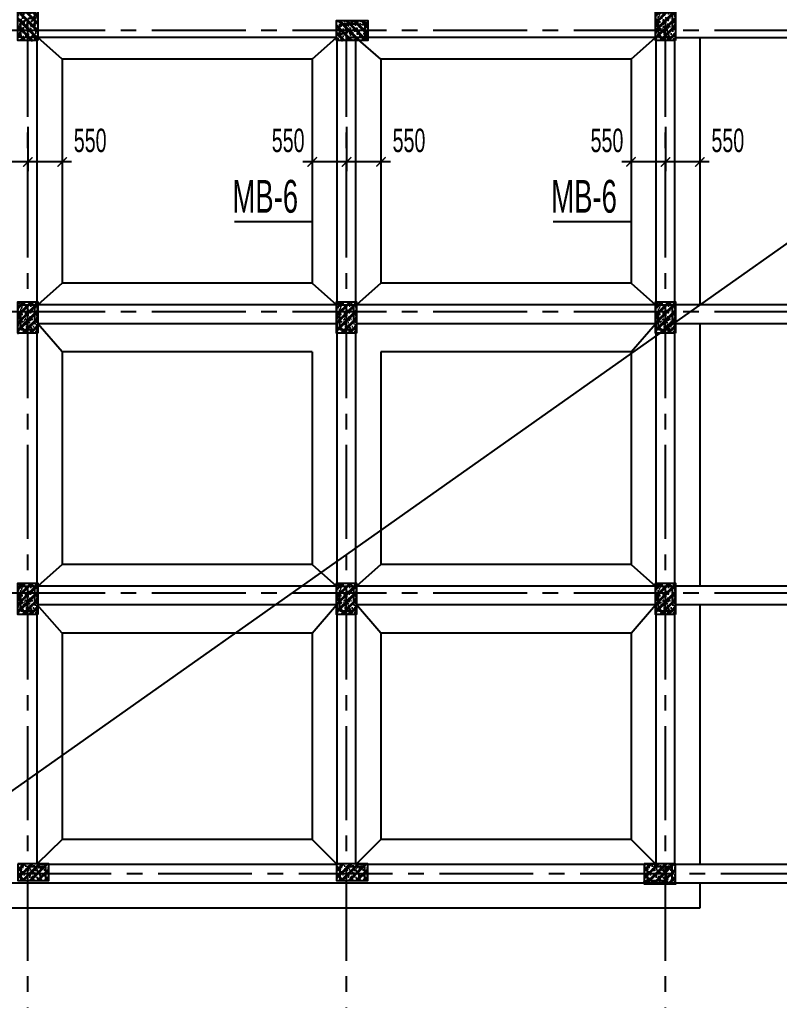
# Model space of a CAD drawing. Header units: millimetres. Extents: x 71 to 1994474, y -338610 to 1053.
# Drawn here: x 1894231 to 1906384, y -234863 to -219172 of the extents above; entities that cross this region are included whole.
import ezdxf

# ---------------------------------------------------------------- set-up
doc = ezdxf.new("R2010")
doc.units = ezdxf.units.MM
doc.header["$LTSCALE"] = 1000
doc.header["$MEASUREMENT"] = 0
doc.header["$PDMODE"] = 3
doc.linetypes.add('CENTER2', pattern=[1.125, 0.75, -0.125, 0.125, -0.125])
doc.linetypes.add('HIDDEN', pattern=[0.375, 0.25, -0.125])
doc.layers.get('0').update_dxf_attribs({"linetype": 'CONTINUOUS'})
doc.layers.get('Defpoints').update_dxf_attribs({"linetype": 'CONTINUOUS'})
for name, color, linetype in [('CDC.01.AXIS', 160, 'CENTER2'), ('CDC.02.DIM', 1, 'CONTINUOUS'), ('CDC.03.BORDER', 3, 'CONTINUOUS'), ('CDC.04.HIDDEN', 8, 'HIDDEN'), ('CDC.06.TEXT', 2, 'CONTINUOUS'), ('CDC.09.COLUMN', 4, 'CONTINUOUS'), ('CDC.10.HATCH', 163, 'CONTINUOUS')]:
    doc.layers.add(name, color=color, linetype=linetype)
doc.layers.add('KCS_Plotter', color=11, linetype='CONTINUOUS', plot=False)
doc.styles.add('ARIAL', font='arial.ttf', dxfattribs={"width": 0.6})
doc.dimstyles.new('150', dxfattribs={"dimscale": 150, "dimtxt": 2.5, "dimasz": 1, "dimexe": 1, "dimexo": 0, "dimgap": 1, "dimtad": 1, "dimdec": 0, "dimdsep": 46, "dimtxsty": 'ARIAL', "dimblk": 'ARCHTICK', "dimcen": 1, "dimdle": 1, "dimclrd": 1, "dimclre": 1, "dimclrt": 2, "dimadec": 0, "dimazin": 0, "dimtfac": 0.00072, "dimtdec": 0, "dimtix": 1, "dimtmove": 2, "dimatfit": 3, "dimldrblk": 'ARCHTICK', "dimfxl": 1, "dimtolj": 1, "dimarcsym": 0})

# ---------------------------------------------------------------- blocks, each defined once
blk = doc.blocks.new('_ARCHTICK')
at = {"color": 0, "linetype": 'ByBlock', "const_width": 0.15}
blk.add_lwpolyline([(-0.5, -0.5), (0.5, 0.5)], dxfattribs=at)
blk = doc.blocks.new('*D50')
at = {"layer": 'CDC.02.DIM', "color": 1, "lineweight": -2, "transparency": 16777216}
for p, q in [((1894361, -220890), (1894361, -221599)), ((1894911, -220890), (1894911, -221599)), ((1895061, -221449), (1894211, -221449))]:
    blk.add_line(p, q, dxfattribs=at)
at = {"layer": 'Defpoints', "color": 0, "transparency": 16777216}
for p in [(1894361, -220890), (1894911, -220890), (1894361, -221449)]:
    blk.add_point(p, dxfattribs=at)
at = {"layer": 'CDC.02.DIM', "color": 1, "lineweight": -2, "transparency": 16777216, "xscale": 150, "yscale": 150, "zscale": 150, "rotation": 180}
blk.add_blockref('_ARCHTICK', (1894361, -221449), dxfattribs=at)
at = {"layer": 'CDC.02.DIM', "color": 1, "lineweight": -2, "transparency": 16777216, "xscale": 150, "yscale": 150, "zscale": 150}
blk.add_blockref('_ARCHTICK', (1894911, -221449), dxfattribs=at)
at = {"layer": 'CDC.02.DIM', "color": 2, "transparency": 16777216, "insert": (1895359, -221107), "char_height": 375, "attachment_point": 5, "style": 'ARIAL'}
blk.add_mtext('\\A1;550', dxfattribs=at)
blk = doc.blocks.new('*D51')
at = {"layer": 'CDC.02.DIM', "color": 1, "lineweight": -2, "transparency": 16777216}
for p, q in [((1893811, -220890), (1893811, -221599)), ((1894361, -220890), (1894361, -221599)), ((1894511, -221449), (1893661, -221449))]:
    blk.add_line(p, q, dxfattribs=at)
at = {"layer": 'Defpoints', "color": 0, "transparency": 16777216}
for p in [(1893811, -220890), (1894361, -220890), (1893811, -221449)]:
    blk.add_point(p, dxfattribs=at)
at = {"layer": 'CDC.02.DIM', "color": 1, "lineweight": -2, "transparency": 16777216, "xscale": 150, "yscale": 150, "zscale": 150, "rotation": 180}
blk.add_blockref('_ARCHTICK', (1893811, -221449), dxfattribs=at)
at = {"layer": 'CDC.02.DIM', "color": 1, "lineweight": -2, "transparency": 16777216, "xscale": 150, "yscale": 150, "zscale": 150}
blk.add_blockref('_ARCHTICK', (1894361, -221449), dxfattribs=at)
at = {"layer": 'CDC.02.DIM', "color": 2, "transparency": 16777216, "insert": (1893426, -221107), "char_height": 375, "attachment_point": 5, "style": 'ARIAL'}
blk.add_mtext('\\A1;550', dxfattribs=at)
blk = doc.blocks.new('*D52')
at = {"layer": 'CDC.02.DIM', "color": 1, "lineweight": -2, "transparency": 16777216}
for p, q in [((1899461, -220890), (1899461, -221599)), ((1900011, -220890), (1900011, -221599)), ((1900161, -221449), (1899311, -221449))]:
    blk.add_line(p, q, dxfattribs=at)
at = {"layer": 'Defpoints', "color": 0, "transparency": 16777216}
for p in [(1899461, -220890), (1900011, -220890), (1899461, -221449)]:
    blk.add_point(p, dxfattribs=at)
at = {"layer": 'CDC.02.DIM', "color": 1, "lineweight": -2, "transparency": 16777216, "xscale": 150, "yscale": 150, "zscale": 150, "rotation": 180}
blk.add_blockref('_ARCHTICK', (1899461, -221449), dxfattribs=at)
at = {"layer": 'CDC.02.DIM', "color": 1, "lineweight": -2, "transparency": 16777216, "xscale": 150, "yscale": 150, "zscale": 150}
blk.add_blockref('_ARCHTICK', (1900011, -221449), dxfattribs=at)
at = {"layer": 'CDC.02.DIM', "color": 2, "transparency": 16777216, "insert": (1900459, -221107), "char_height": 375, "attachment_point": 5, "style": 'ARIAL'}
blk.add_mtext('\\A1;550', dxfattribs=at)
blk = doc.blocks.new('*D53')
at = {"layer": 'CDC.02.DIM', "color": 1, "lineweight": -2, "transparency": 16777216}
for p, q in [((1898911, -220890), (1898911, -221599)), ((1899461, -220890), (1899461, -221599)), ((1899611, -221449), (1898761, -221449))]:
    blk.add_line(p, q, dxfattribs=at)
at = {"layer": 'Defpoints', "color": 0, "transparency": 16777216}
for p in [(1898911, -220890), (1899461, -220890), (1898911, -221449)]:
    blk.add_point(p, dxfattribs=at)
at = {"layer": 'CDC.02.DIM', "color": 1, "lineweight": -2, "transparency": 16777216, "xscale": 150, "yscale": 150, "zscale": 150, "rotation": 180}
blk.add_blockref('_ARCHTICK', (1898911, -221449), dxfattribs=at)
at = {"layer": 'CDC.02.DIM', "color": 1, "lineweight": -2, "transparency": 16777216, "xscale": 150, "yscale": 150, "zscale": 150}
blk.add_blockref('_ARCHTICK', (1899461, -221449), dxfattribs=at)
at = {"layer": 'CDC.02.DIM', "color": 2, "transparency": 16777216, "insert": (1898526, -221107), "char_height": 375, "attachment_point": 5, "style": 'ARIAL'}
blk.add_mtext('\\A1;550', dxfattribs=at)
blk = doc.blocks.new('*D54')
at = {"layer": 'CDC.02.DIM', "color": 1, "lineweight": -2, "transparency": 16777216}
for p, q in [((1904561, -220890), (1904561, -221599)), ((1905111, -220890), (1905111, -221599)), ((1905261, -221449), (1904411, -221449))]:
    blk.add_line(p, q, dxfattribs=at)
at = {"layer": 'Defpoints', "color": 0, "transparency": 16777216}
for p in [(1904561, -220890), (1905111, -220890), (1904561, -221449)]:
    blk.add_point(p, dxfattribs=at)
at = {"layer": 'CDC.02.DIM', "color": 1, "lineweight": -2, "transparency": 16777216, "xscale": 150, "yscale": 150, "zscale": 150, "rotation": 180}
blk.add_blockref('_ARCHTICK', (1904561, -221449), dxfattribs=at)
at = {"layer": 'CDC.02.DIM', "color": 1, "lineweight": -2, "transparency": 16777216, "xscale": 150, "yscale": 150, "zscale": 150}
blk.add_blockref('_ARCHTICK', (1905111, -221449), dxfattribs=at)
at = {"layer": 'CDC.02.DIM', "color": 2, "transparency": 16777216, "insert": (1905559, -221107), "char_height": 375, "attachment_point": 5, "style": 'ARIAL'}
blk.add_mtext('\\A1;550', dxfattribs=at)
blk = doc.blocks.new('*D55')
at = {"layer": 'CDC.02.DIM', "color": 1, "lineweight": -2, "transparency": 16777216}
for p, q in [((1904011, -220890), (1904011, -221599)), ((1904561, -220890), (1904561, -221599)), ((1904711, -221449), (1903861, -221449))]:
    blk.add_line(p, q, dxfattribs=at)
at = {"layer": 'Defpoints', "color": 0, "transparency": 16777216}
for p in [(1904011, -220890), (1904561, -220890), (1904011, -221449)]:
    blk.add_point(p, dxfattribs=at)
at = {"layer": 'CDC.02.DIM', "color": 1, "lineweight": -2, "transparency": 16777216, "xscale": 150, "yscale": 150, "zscale": 150, "rotation": 180}
blk.add_blockref('_ARCHTICK', (1904011, -221449), dxfattribs=at)
at = {"layer": 'CDC.02.DIM', "color": 1, "lineweight": -2, "transparency": 16777216, "xscale": 150, "yscale": 150, "zscale": 150}
blk.add_blockref('_ARCHTICK', (1904561, -221449), dxfattribs=at)
at = {"layer": 'CDC.02.DIM', "color": 2, "transparency": 16777216, "insert": (1903626, -221107), "char_height": 375, "attachment_point": 5, "style": 'ARIAL'}
blk.add_mtext('\\A1;550', dxfattribs=at)

msp = doc.modelspace()

# ---------------------------------------------------------------- hatches: boundary and pattern name
at = {"layer": 'CDC.10.HATCH'}
h = msp.add_hatch(dxfattribs=at)
h.set_pattern_fill('1BETONG2-BOP', color=256, scale=20, angle=180, style=0, pattern_type=2)
h.set_pattern_definition([(230, (2050498.23, -2109805.28), (-143.4520365, 12.550427), [15, -165]), (175, (2050498.23, -2109805.28), (27.750267, -150.438427), [12, -132]), (280.4514, (2050486.28, -2109804.23), (-115.701876, -137.887908), [12.748038, -140.228422]), (226.1842, (2050498.23, -2109845.28), (-213.44821, 33.103803), [22.5, -247.5]), (276.6356, (2050480.44, -2109842.52), (-186.93254, -194.823574), [19.122058, -210.3426]), (171.1842, (2050498.23, -2109845.28), (-186.93239, -194.82372), [18, -198]), (201, (2050478.23, -2109835.28), (-119.3814104, 80.523778), [15, -165]), (46, (2050478.23, -2109835.28), (-134.376424, 73.107962), [12, -132]), (251.4514, (2050468.28, -2109828.57), (-168.044526, -64.506099), [12.748038, -140.228422]), (247.5, (2050498.23, -2109805.28), (31.1832367, -58.8748924), [0, -130.4, 0, -134, 0, -132.5]), (184.5, (2050498.23, -2109805.28), (-56.6701848, -76.0206377), [0, -76.4, 0, -127.4, 0, -50.5]), (147.5, (2050542.83, -2109805.28), (-106.7644872, 4.5109743), [0, -50, 0, -156, 0, -207]), (137.5, (2050562.83, -2109805.28), (-116.637234, -20.0209965), [0, -65, 0, -103.6, 0, -147]), (135, (2050498.23, -2109805.28), (-60.1040764, -60.1040764), []), (135, (2050498.23, -2109829.78), (-60.1040764, -60.1040764), [])])
h.paths.add_polyline_path([(1894200.5, -219007.5), (1894200.5, -219507.5), (1894520.5, -219507.5), (1894520.5, -219007.5)])
h = msp.add_hatch(dxfattribs=at)
h.set_pattern_fill('1BETONG2-BOP', color=256, scale=20, angle=90, style=0, pattern_type=2)
h.set_pattern_definition([(140, (19022.73, -375305.18), (12.550427, 143.4520365), [15, -165]), (85, (19022.73, -375305.18), (-150.438427, -27.750267), [12, -132]), (190.4514, (19023.78, -375293.22), (-137.887908, 115.701876), [12.748038, -140.228422]), (136.1842, (18982.73, -375305.18), (33.103803, 213.44821), [22.5, -247.5]), (186.6356, (18985.49, -375287.39), (-194.823574, 186.93254), [19.122058, -210.3426]), (81.1842, (18982.73, -375305.18), (-194.82372, 186.93239), [18, -198]), (111, (18992.73, -375285.18), (80.523778, 119.3814104), [15, -165]), (316, (18992.73, -375285.18), (73.107962, 134.376424), [12, -132]), (161.4514, (18999.44, -375275.23), (-64.506099, 168.044526), [12.748038, -140.228422]), (157.5, (19022.73, -375305.175), (-58.8748924, -31.1832367), [0, -130.4, 0, -134, 0, -132.5]), (94.5, (19022.73, -375305.175), (-76.0206377, 56.6701848), [0, -76.4, 0, -127.4, 0, -50.5]), (57.5, (19022.73, -375349.775), (4.5109743, 106.7644872), [0, -50, 0, -156, 0, -207]), (47.5, (19022.73, -375369.775), (-20.0209965, 116.637234), [0, -65, 0, -103.6, 0, -147]), (45, (19022.73, -375305.175), (-60.1040764, 60.1040764), []), (45, (18998.23, -375305.175), (-60.1040764, 60.1040764), [])])
h.paths.add_polyline_path([(1904720.5, -219007.5), (1904400.5, -219007.5), (1904400.5, -219507.5), (1904720.5, -219507.5)])
h = msp.add_hatch(dxfattribs=at)
h.set_pattern_fill('1BETONG2-BOP', color=256, scale=20, style=0, pattern_type=2)
h.set_pattern_definition([(50, (1743502.83, 1666190.33), (143.4520365, -12.550427), [15, -165]), (355, (1743502.83, 1666190.33), (-27.750267, 150.438427), [12, -132]), (100.4514, (1743514.79, 1666189.28), (115.701876, 137.887908), [12.748038, -140.228422]), (46.1842, (1743502.83, 1666230.33), (213.44821, -33.103803), [22.5, -247.5]), (96.6356, (1743520.62, 1666227.57), (186.93254, 194.823574), [19.122058, -210.3426]), (351.1842, (1743502.83, 1666230.33), (186.93239, 194.82372), [18, -198]), (21, (1743522.83, 1666220.33), (119.3814104, -80.523778), [15, -165]), (226, (1743522.83, 1666220.33), (134.376424, -73.107962), [12, -132]), (71.4514, (1743532.78, 1666213.62), (168.044526, 64.506099), [12.748038, -140.228422]), (67.5, (1743502.834, 1666190.327), (-31.1832367, 58.8748924), [0, -130.4, 0, -134, 0, -132.5]), (4.5, (1743502.834, 1666190.33), (56.6701848, 76.0206377), [0, -76.4, 0, -127.4, 0, -50.5]), (327.5, (1743458.234, 1666190.33), (106.7644872, -4.5109743), [0, -50, 0, -156, 0, -207]), (317.5, (1743438.23, 1666190.33), (116.637234, 20.0209965), [0, -65, 0, -103.6, 0, -147]), (315, (1743502.83, 1666190.33), (60.1040764, 60.1040764), []), (315, (1743502.83, 1666214.83), (60.1040764, 60.1040764), [])])
h.paths.add_polyline_path([(1899800.5, -219507.5), (1899800.5, -219187.5), (1899300.5, -219187.5), (1899300.5, -219507.5)])
h = msp.add_hatch(dxfattribs=at)
h.set_pattern_fill('1BETONG2-BOP', color=256, scale=20, angle=90, style=0, pattern_type=2)
h.set_pattern_definition([(140, (8822.73, -379985.18), (12.550427, 143.4520365), [15, -165]), (85, (8822.73, -379985.18), (-150.438427, -27.750267), [12, -132]), (190.4514, (8823.78, -379973.22), (-137.887908, 115.701876), [12.748038, -140.228422]), (136.1842, (8782.73, -379985.18), (33.103803, 213.44821), [22.5, -247.5]), (186.6356, (8785.49, -379967.39), (-194.823574, 186.93254), [19.122058, -210.3426]), (81.1842, (8782.73, -379985.18), (-194.82372, 186.93239), [18, -198]), (111, (8792.73, -379965.18), (80.523778, 119.3814104), [15, -165]), (316, (8792.73, -379965.18), (73.107962, 134.376424), [12, -132]), (161.4514, (8799.44, -379955.23), (-64.506099, 168.044526), [12.748038, -140.228422]), (157.5, (8822.73, -379985.175), (-58.8748924, -31.1832367), [0, -130.4, 0, -134, 0, -132.5]), (94.5, (8822.73, -379985.175), (-76.0206377, 56.6701848), [0, -76.4, 0, -127.4, 0, -50.5]), (57.5, (8822.73, -380029.775), (4.5109743, 106.7644872), [0, -50, 0, -156, 0, -207]), (47.5, (8822.73, -380049.775), (-20.0209965, 116.637234), [0, -65, 0, -103.6, 0, -147]), (45, (8822.73, -379985.175), (-60.1040764, 60.1040764), []), (45, (8798.23, -379985.175), (-60.1040764, 60.1040764), [])])
h.paths.add_polyline_path([(1894520.5, -223687.5), (1894200.5, -223687.5), (1894200.5, -224187.5), (1894520.5, -224187.5)])
h = msp.add_hatch(dxfattribs=at)
h.set_pattern_fill('1BETONG2-BOP', color=256, scale=20, angle=90, style=0, pattern_type=2)
h.set_pattern_definition([(140, (13922.73, -379985.18), (12.550427, 143.4520365), [15, -165]), (85, (13922.73, -379985.18), (-150.438427, -27.750267), [12, -132]), (190.4514, (13923.78, -379973.22), (-137.887908, 115.701876), [12.748038, -140.228422]), (136.1842, (13882.73, -379985.18), (33.103803, 213.44821), [22.5, -247.5]), (186.6356, (13885.49, -379967.39), (-194.823574, 186.93254), [19.122058, -210.3426]), (81.1842, (13882.73, -379985.18), (-194.82372, 186.93239), [18, -198]), (111, (13892.73, -379965.18), (80.523778, 119.3814104), [15, -165]), (316, (13892.73, -379965.18), (73.107962, 134.376424), [12, -132]), (161.4514, (13899.44, -379955.23), (-64.506099, 168.044526), [12.748038, -140.228422]), (157.5, (13922.73, -379985.175), (-58.8748924, -31.1832367), [0, -130.4, 0, -134, 0, -132.5]), (94.5, (13922.73, -379985.175), (-76.0206377, 56.6701848), [0, -76.4, 0, -127.4, 0, -50.5]), (57.5, (13922.73, -380029.775), (4.5109743, 106.7644872), [0, -50, 0, -156, 0, -207]), (47.5, (13922.73, -380049.775), (-20.0209965, 116.637234), [0, -65, 0, -103.6, 0, -147]), (45, (13922.73, -379985.175), (-60.1040764, 60.1040764), []), (45, (13898.23, -379985.175), (-60.1040764, 60.1040764), [])])
h.paths.add_polyline_path([(1899620.5, -223687.5), (1899300.5, -223687.5), (1899300.5, -224187.5), (1899620.5, -224187.5)])
h = msp.add_hatch(dxfattribs=at)
h.set_pattern_fill('1BETONG2-BOP', color=256, scale=20, angle=90, style=0, pattern_type=2)
h.set_pattern_definition([(140, (19022.73, -379985.18), (12.550427, 143.4520365), [15, -165]), (85, (19022.73, -379985.18), (-150.438427, -27.750267), [12, -132]), (190.4514, (19023.78, -379973.22), (-137.887908, 115.701876), [12.748038, -140.228422]), (136.1842, (18982.73, -379985.18), (33.103803, 213.44821), [22.5, -247.5]), (186.6356, (18985.49, -379967.39), (-194.823574, 186.93254), [19.122058, -210.3426]), (81.1842, (18982.73, -379985.18), (-194.82372, 186.93239), [18, -198]), (111, (18992.73, -379965.18), (80.523778, 119.3814104), [15, -165]), (316, (18992.73, -379965.18), (73.107962, 134.376424), [12, -132]), (161.4514, (18999.44, -379955.23), (-64.506099, 168.044526), [12.748038, -140.228422]), (157.5, (19022.73, -379985.175), (-58.8748924, -31.1832367), [0, -130.4, 0, -134, 0, -132.5]), (94.5, (19022.73, -379985.175), (-76.0206377, 56.6701848), [0, -76.4, 0, -127.4, 0, -50.5]), (57.5, (19022.73, -380029.775), (4.5109743, 106.7644872), [0, -50, 0, -156, 0, -207]), (47.5, (19022.73, -380049.775), (-20.0209965, 116.637234), [0, -65, 0, -103.6, 0, -147]), (45, (19022.73, -379985.175), (-60.1040764, 60.1040764), []), (45, (18998.23, -379985.175), (-60.1040764, 60.1040764), [])])
h.paths.add_polyline_path([(1904720.5, -223687.5), (1904400.5, -223687.5), (1904400.5, -224187.5), (1904720.5, -224187.5)])
h = msp.add_hatch(dxfattribs=at)
h.set_pattern_fill('1BETONG2-BOP', color=256, scale=20, angle=90, style=0, pattern_type=2)
h.set_pattern_definition([(140, (8822.73, -384485.18), (12.550427, 143.4520365), [15, -165]), (85, (8822.73, -384485.18), (-150.438427, -27.750267), [12, -132]), (190.4514, (8823.78, -384473.22), (-137.887908, 115.701876), [12.748038, -140.228422]), (136.1842, (8782.73, -384485.18), (33.103803, 213.44821), [22.5, -247.5]), (186.6356, (8785.49, -384467.39), (-194.823574, 186.93254), [19.122058, -210.3426]), (81.1842, (8782.73, -384485.18), (-194.82372, 186.93239), [18, -198]), (111, (8792.73, -384465.18), (80.523778, 119.3814104), [15, -165]), (316, (8792.73, -384465.18), (73.107962, 134.376424), [12, -132]), (161.4514, (8799.44, -384455.23), (-64.506099, 168.044526), [12.748038, -140.228422]), (157.5, (8822.73, -384485.175), (-58.8748924, -31.1832367), [0, -130.4, 0, -134, 0, -132.5]), (94.5, (8822.73, -384485.175), (-76.0206377, 56.6701848), [0, -76.4, 0, -127.4, 0, -50.5]), (57.5, (8822.73, -384529.775), (4.5109743, 106.7644872), [0, -50, 0, -156, 0, -207]), (47.5, (8822.73, -384549.775), (-20.0209965, 116.637234), [0, -65, 0, -103.6, 0, -147]), (45, (8822.73, -384485.175), (-60.1040764, 60.1040764), []), (45, (8798.23, -384485.175), (-60.1040764, 60.1040764), [])])
h.paths.add_polyline_path([(1894520.5, -228187.5), (1894200.5, -228187.5), (1894200.5, -228687.5), (1894520.5, -228687.5)])
h = msp.add_hatch(dxfattribs=at)
h.set_pattern_fill('1BETONG2-BOP', color=256, scale=20, angle=90, style=0, pattern_type=2)
h.set_pattern_definition([(140, (13922.73, -384485.18), (12.550427, 143.4520365), [15, -165]), (85, (13922.73, -384485.18), (-150.438427, -27.750267), [12, -132]), (190.4514, (13923.78, -384473.22), (-137.887908, 115.701876), [12.748038, -140.228422]), (136.1842, (13882.73, -384485.18), (33.103803, 213.44821), [22.5, -247.5]), (186.6356, (13885.49, -384467.39), (-194.823574, 186.93254), [19.122058, -210.3426]), (81.1842, (13882.73, -384485.18), (-194.82372, 186.93239), [18, -198]), (111, (13892.73, -384465.18), (80.523778, 119.3814104), [15, -165]), (316, (13892.73, -384465.18), (73.107962, 134.376424), [12, -132]), (161.4514, (13899.44, -384455.23), (-64.506099, 168.044526), [12.748038, -140.228422]), (157.5, (13922.73, -384485.175), (-58.8748924, -31.1832367), [0, -130.4, 0, -134, 0, -132.5]), (94.5, (13922.73, -384485.175), (-76.0206377, 56.6701848), [0, -76.4, 0, -127.4, 0, -50.5]), (57.5, (13922.73, -384529.775), (4.5109743, 106.7644872), [0, -50, 0, -156, 0, -207]), (47.5, (13922.73, -384549.775), (-20.0209965, 116.637234), [0, -65, 0, -103.6, 0, -147]), (45, (13922.73, -384485.175), (-60.1040764, 60.1040764), []), (45, (13898.23, -384485.175), (-60.1040764, 60.1040764), [])])
h.paths.add_polyline_path([(1899620.5, -228187.5), (1899300.5, -228187.5), (1899300.5, -228687.5), (1899620.5, -228687.5)])
h = msp.add_hatch(dxfattribs=at)
h.set_pattern_fill('1BETONG2-BOP', color=256, scale=20, angle=90, style=0, pattern_type=2)
h.set_pattern_definition([(140, (19022.73, -384485.18), (12.550427, 143.4520365), [15, -165]), (85, (19022.73, -384485.18), (-150.438427, -27.750267), [12, -132]), (190.4514, (19023.78, -384473.22), (-137.887908, 115.701876), [12.748038, -140.228422]), (136.1842, (18982.73, -384485.18), (33.103803, 213.44821), [22.5, -247.5]), (186.6356, (18985.49, -384467.39), (-194.823574, 186.93254), [19.122058, -210.3426]), (81.1842, (18982.73, -384485.18), (-194.82372, 186.93239), [18, -198]), (111, (18992.73, -384465.18), (80.523778, 119.3814104), [15, -165]), (316, (18992.73, -384465.18), (73.107962, 134.376424), [12, -132]), (161.4514, (18999.44, -384455.23), (-64.506099, 168.044526), [12.748038, -140.228422]), (157.5, (19022.73, -384485.175), (-58.8748924, -31.1832367), [0, -130.4, 0, -134, 0, -132.5]), (94.5, (19022.73, -384485.175), (-76.0206377, 56.6701848), [0, -76.4, 0, -127.4, 0, -50.5]), (57.5, (19022.73, -384529.775), (4.5109743, 106.7644872), [0, -50, 0, -156, 0, -207]), (47.5, (19022.73, -384549.775), (-20.0209965, 116.637234), [0, -65, 0, -103.6, 0, -147]), (45, (19022.73, -384485.175), (-60.1040764, 60.1040764), []), (45, (18998.23, -384485.175), (-60.1040764, 60.1040764), [])])
h.paths.add_polyline_path([(1904720.5, -228187.5), (1904400.5, -228187.5), (1904400.5, -228687.5), (1904720.5, -228687.5)])
h = msp.add_hatch(dxfattribs=at)
h.set_pattern_fill('1BETONG2-BOP', color=256, scale=20, angle=90, style=0, pattern_type=2)
h.set_pattern_definition([(140, (3902.73, -388975.18), (12.550427, 143.4520365), [15, -165]), (85, (3902.73, -388975.18), (-150.438427, -27.750267), [12, -132]), (190.4514, (3903.78, -388963.22), (-137.887908, 115.701876), [12.748038, -140.228422]), (136.1842, (3862.73, -388975.18), (33.103803, 213.44821), [22.5, -247.5]), (186.6356, (3865.49, -388957.39), (-194.823574, 186.93254), [19.122058, -210.3426]), (81.1842, (3862.73, -388975.18), (-194.82372, 186.93239), [18, -198]), (111, (3872.73, -388955.18), (80.523778, 119.3814104), [15, -165]), (316, (3872.73, -388955.18), (73.107962, 134.376424), [12, -132]), (161.4514, (3879.44, -388945.23), (-64.506099, 168.044526), [12.748038, -140.228422]), (157.5, (3902.73, -388975.175), (-58.8748924, -31.1832367), [0, -130.4, 0, -134, 0, -132.5]), (94.5, (3902.73, -388975.175), (-76.0206377, 56.6701848), [0, -76.4, 0, -127.4, 0, -50.5]), (57.5, (3902.73, -389019.775), (4.5109743, 106.7644872), [0, -50, 0, -156, 0, -207]), (47.5, (3902.73, -389039.775), (-20.0209965, 116.637234), [0, -65, 0, -103.6, 0, -147]), (45, (3902.73, -388975.175), (-60.1040764, 60.1040764), []), (45, (3878.23, -388975.175), (-60.1040764, 60.1040764), [])])
h.paths.add_polyline_path([(1894200.5, -232947.5), (1894700.5, -232947.5), (1894700.5, -232677.5), (1894200.5, -232677.5)])
h = msp.add_hatch(dxfattribs=at)
h.set_pattern_fill('1BETONG2-BOP', color=256, scale=20, angle=90, style=0, pattern_type=2)
h.set_pattern_definition([(140, (9002.73, -388975.18), (12.550427, 143.4520365), [15, -165]), (85, (9002.73, -388975.18), (-150.438427, -27.750267), [12, -132]), (190.4514, (9003.78, -388963.22), (-137.887908, 115.701876), [12.748038, -140.228422]), (136.1842, (8962.73, -388975.18), (33.103803, 213.44821), [22.5, -247.5]), (186.6356, (8965.49, -388957.39), (-194.823574, 186.93254), [19.122058, -210.3426]), (81.1842, (8962.73, -388975.18), (-194.82372, 186.93239), [18, -198]), (111, (8972.73, -388955.18), (80.523778, 119.3814104), [15, -165]), (316, (8972.73, -388955.18), (73.107962, 134.376424), [12, -132]), (161.4514, (8979.44, -388945.23), (-64.506099, 168.044526), [12.748038, -140.228422]), (157.5, (9002.73, -388975.175), (-58.8748924, -31.1832367), [0, -130.4, 0, -134, 0, -132.5]), (94.5, (9002.73, -388975.175), (-76.0206377, 56.6701848), [0, -76.4, 0, -127.4, 0, -50.5]), (57.5, (9002.73, -389019.775), (4.5109743, 106.7644872), [0, -50, 0, -156, 0, -207]), (47.5, (9002.73, -389039.78), (-20.0209965, 116.637234), [0, -65, 0, -103.6, 0, -147]), (45, (9002.73, -388975.175), (-60.1040764, 60.1040764), []), (45, (8978.23, -388975.175), (-60.1040764, 60.1040764), [])])
h.paths.add_polyline_path([(1899300.5, -232947.5), (1899800.5, -232947.5), (1899800.5, -232677.5), (1899300.5, -232677.5)])
h = msp.add_hatch(dxfattribs=at)
h.set_pattern_fill('1BETONG2-BOP', color=256, scale=20, angle=90, style=0, pattern_type=2)
h.set_pattern_definition([(140, (13922.73, -388975.18), (12.550427, 143.4520365), [15, -165]), (85, (13922.73, -388975.18), (-150.438427, -27.750267), [12, -132]), (190.4514, (13923.78, -388963.22), (-137.887908, 115.701876), [12.748038, -140.228422]), (136.1842, (13882.73, -388975.18), (33.103803, 213.44821), [22.5, -247.5]), (186.6356, (13885.49, -388957.39), (-194.823574, 186.93254), [19.122058, -210.3426]), (81.1842, (13882.73, -388975.18), (-194.82372, 186.93239), [18, -198]), (111, (13892.73, -388955.18), (80.523778, 119.3814104), [15, -165]), (316, (13892.73, -388955.18), (73.107962, 134.376424), [12, -132]), (161.4514, (13899.44, -388945.23), (-64.506099, 168.044526), [12.748038, -140.228422]), (157.5, (13922.73, -388975.175), (-58.8748924, -31.1832367), [0, -130.4, 0, -134, 0, -132.5]), (94.5, (13922.73, -388975.175), (-76.0206377, 56.6701848), [0, -76.4, 0, -127.4, 0, -50.5]), (57.5, (13922.73, -389019.775), (4.5109743, 106.7644872), [0, -50, 0, -156, 0, -207]), (47.5, (13922.73, -389039.775), (-20.0209965, 116.637234), [0, -65, 0, -103.6, 0, -147]), (45, (13922.73, -388975.175), (-60.1040764, 60.1040764), []), (45, (13898.23, -388975.175), (-60.1040764, 60.1040764), [])])
h.paths.add_polyline_path([(1904720.5, -232677.5), (1904220.5, -232677.5), (1904220.5, -232997.5), (1904720.5, -232997.5)])

# ---------------------------------------------------------------- linework, layer by layer
at = {"layer": 'CDC.01.AXIS', "ltscale": 2}
for p, q in [((1894360.5, -236477.9), (1894360.5, -213839.1)), ((1899460.5, -236477.9), (1899460.5, -213839.1)), ((1904560.5, -236477.9), (1904560.5, -213839.1)), ((1933847, -219347.5), (1881690.1, -219347.5)), ((1933847, -223847.5), (1881690.1, -223847.5)), ((1933847, -228347.5), (1881690.1, -228347.5)), ((1933947, -232837.5), (1881790.1, -232837.5))]:
    msp.add_line(p, q, dxfattribs=at)
at = {"layer": 'CDC.02.DIM'}
for p, q in [((1898910.5, -222409.9), (1897665.6, -222409.9)), ((1904010.5, -222409.9), (1902765.6, -222409.9))]:
    msp.add_line(p, q, dxfattribs=at)
at = {"layer": 'CDC.03.BORDER'}
for p, q in [((1894510.5, -223737.5), (1894510.5, -219457.5)), ((1899310.5, -219457.5), (1894510.5, -219457.5)), ((1894910.5, -219807.5), (1894520.5, -219457.5)), ((1898910.5, -219807.5), (1899300.5, -219457.5)), ((1899310.5, -223737.5), (1899310.5, -219457.5)), ((1904410.5, -219457.5), (1899610.5, -219457.5)), ((1899610.5, -223737.5), (1899610.5, -219457.5)), ((1900010.5, -219807.5), (1899610.5, -219457.5)), ((1904010.5, -219807.5), (1904400.5, -219457.5)), ((1904410.5, -223737.5), (1904410.5, -219457.5)), ((1904710.5, -219457.5), (1911010.5, -219457.5)), ((1904710.5, -223737.5), (1904710.5, -219457.5)), ((1905110.5, -219457.5), (1905110.5, -223737.5)), ((1894910.5, -219807.5), (1894910.5, -223387.5)), ((1898910.5, -219807.5), (1894910.5, -219807.5)), ((1898910.5, -219807.5), (1898910.5, -223387.5)), ((1904010.5, -219807.5), (1900010.5, -219807.5)), ((1900010.5, -219807.5), (1900010.5, -223387.5)), ((1904010.5, -219807.5), (1904010.5, -223387.5)), ((1894910.5, -223387.5), (1894520.5, -223737.5)), ((1898910.5, -223387.5), (1894910.5, -223387.5)), ((1898910.5, -223387.5), (1899300.5, -223737.5)), ((1900010.5, -223387.5), (1899620.5, -223737.5)), ((1904010.5, -223387.5), (1900010.5, -223387.5)), ((1904010.5, -223387.5), (1904400.5, -223737.5)), ((1899310.5, -223737.5), (1894510.5, -223737.5)), ((1904410.5, -223737.5), (1899610.5, -223737.5)), ((1911010.5, -223737.5), (1904710.5, -223737.5)), ((1894510.5, -228237.5), (1894510.5, -224037.5)), ((1899310.5, -224037.5), (1894510.5, -224037.5)), ((1894910.5, -224487.5), (1894520.5, -224037.5)), ((1899310.5, -228237.5), (1899310.5, -224037.5)), ((1904410.5, -224037.5), (1899610.5, -224037.5)), ((1899610.5, -228237.5), (1899610.5, -224037.5)), ((1904010.5, -224487.5), (1904400.5, -224037.5)), ((1904410.5, -228237.5), (1904410.5, -224037.5)), ((1911010.5, -224037.5), (1904710.5, -224037.5)), ((1904710.5, -228237.5), (1904710.5, -224037.5)), ((1905110.5, -224037.5), (1905110.5, -228237.5)), ((1894910.5, -224487.5), (1894910.5, -227887.5)), ((1898910.5, -224487.5), (1894910.5, -224487.5)), ((1898910.5, -224487.5), (1898910.5, -227887.5)), ((1904010.5, -224487.5), (1900010.5, -224487.5)), ((1900010.5, -224487.5), (1900010.5, -227887.5)), ((1904010.5, -224487.5), (1904010.5, -227887.5)), ((1894910.5, -227887.5), (1894520.5, -228237.5)), ((1898910.5, -227887.5), (1894910.5, -227887.5)), ((1898910.5, -227887.5), (1899300.5, -228237.5)), ((1900010.5, -227887.5), (1899620.5, -228237.5)), ((1904010.5, -227887.5), (1900010.5, -227887.5)), ((1904010.5, -227887.5), (1904400.5, -228237.5)), ((1899310.5, -228237.5), (1894510.5, -228237.5)), ((1904410.5, -228237.5), (1899610.5, -228237.5)), ((1911010.5, -228237.5), (1904710.5, -228237.5)), ((1894510.5, -232687.5), (1894510.5, -228537.5)), ((1899310.5, -228537.5), (1894510.5, -228537.5)), ((1894910.5, -228987.5), (1894510.5, -228537.5)), ((1898910.5, -228987.5), (1899300.5, -228537.5)), ((1899310.5, -232687.5), (1899310.5, -228537.5)), ((1899610.5, -232687.5), (1899610.5, -228537.5)), ((1904410.5, -228537.5), (1899610.5, -228537.5)), ((1900010.5, -228987.5), (1899620.5, -228537.5)), ((1904010.5, -228987.5), (1904400.5, -228537.5)), ((1904410.5, -232687.5), (1904410.5, -228537.5)), ((1904710.5, -232687.5), (1904710.5, -228537.5)), ((1911010.5, -228537.5), (1904710.5, -228537.5)), ((1905110.5, -228537.5), (1905110.5, -232687.5)), ((1894910.5, -228987.5), (1894910.5, -232287.5)), ((1898910.5, -228987.5), (1894910.5, -228987.5)), ((1898910.5, -228987.5), (1898910.5, -232287.5)), ((1904010.5, -228987.5), (1900010.5, -228987.5)), ((1900010.5, -228987.5), (1900010.5, -232287.5)), ((1904010.5, -228987.5), (1904010.5, -232287.5)), ((1894910.5, -232287.5), (1894510.5, -232677.5)), ((1898910.5, -232287.5), (1894910.5, -232287.5)), ((1898910.5, -232287.5), (1899300.5, -232677.5)), ((1900010.5, -232287.5), (1899610.5, -232687.5)), ((1904010.5, -232287.5), (1900010.5, -232287.5)), ((1904010.5, -232287.5), (1904410.5, -232687.5)), ((1899310.5, -232687.5), (1894510.5, -232687.5)), ((1904410.5, -232687.5), (1899610.5, -232687.5)), ((1911010.5, -232687.5), (1904710.5, -232687.5)), ((1904710.5, -232987.5), (1884010.5, -232987.5)), ((1911010.5, -232987.5), (1904710.5, -232987.5)), ((1905110.5, -232987.5), (1905110.5, -233387.5)), ((1905110.5, -233387.5), (1883610.5, -233387.5))]:
    msp.add_line(p, q, dxfattribs=at)
at = {"layer": 'CDC.04.HIDDEN'}
for points in [[(1894470.5, -219457.5), (1894250.5, -219457.5), (1894250.5, -219057.5), (1894470.5, -219057.5)], [(1904670.5, -219457.5), (1904450.5, -219457.5), (1904450.5, -219057.5), (1904670.5, -219057.5)], [(1899350.5, -219457.5), (1899350.5, -219237.5), (1899750.5, -219237.5), (1899750.5, -219457.5)], [(1894470.5, -224137.5), (1894250.5, -224137.5), (1894250.5, -223737.5), (1894470.5, -223737.5)], [(1899570.5, -224137.5), (1899350.5, -224137.5), (1899350.5, -223737.5), (1899570.5, -223737.5)], [(1904670.5, -224137.5), (1904450.5, -224137.5), (1904450.5, -223737.5), (1904670.5, -223737.5)], [(1894470.5, -228637.5), (1894250.5, -228637.5), (1894250.5, -228237.5), (1894470.5, -228237.5)], [(1899570.5, -228637.5), (1899350.5, -228637.5), (1899350.5, -228237.5), (1899570.5, -228237.5)], [(1904670.5, -228637.5), (1904450.5, -228637.5), (1904450.5, -228237.5), (1904670.5, -228237.5)], [(1894250.5, -232727.5), (1894250.5, -232947.5), (1894650.5, -232947.5), (1894650.5, -232727.5)], [(1899350.5, -232727.5), (1899350.5, -232947.5), (1899750.5, -232947.5), (1899750.5, -232727.5)], [(1904270.5, -232727.5), (1904270.5, -232947.5), (1904670.5, -232947.5), (1904670.5, -232727.5)]]:
    msp.add_lwpolyline(points, close=True, dxfattribs=at)
at = {"layer": 'CDC.09.COLUMN'}
for points in [[(1894520.5, -219507.5), (1894200.5, -219507.5), (1894200.5, -219007.5), (1894520.5, -219007.5)], [(1904720.5, -219507.5), (1904400.5, -219507.5), (1904400.5, -219007.5), (1904720.5, -219007.5)], [(1899300.5, -219507.5), (1899300.5, -219187.5), (1899800.5, -219187.5), (1899800.5, -219507.5)], [(1894520.5, -224187.5), (1894200.5, -224187.5), (1894200.5, -223687.5), (1894520.5, -223687.5)], [(1899620.5, -224187.5), (1899300.5, -224187.5), (1899300.5, -223687.5), (1899620.5, -223687.5)], [(1904720.5, -224187.5), (1904400.5, -224187.5), (1904400.5, -223687.5), (1904720.5, -223687.5)], [(1894520.5, -228687.5), (1894200.5, -228687.5), (1894200.5, -228187.5), (1894520.5, -228187.5)], [(1899620.5, -228687.5), (1899300.5, -228687.5), (1899300.5, -228187.5), (1899620.5, -228187.5)], [(1904720.5, -228687.5), (1904400.5, -228687.5), (1904400.5, -228187.5), (1904720.5, -228187.5)], [(1894200.5, -232677.5), (1894200.5, -232947.5), (1894700.5, -232947.5), (1894700.5, -232677.5)], [(1899300.5, -232677.5), (1899300.5, -232947.5), (1899800.5, -232947.5), (1899800.5, -232677.5)], [(1904220.5, -232677.5), (1904220.5, -232997.5), (1904720.5, -232997.5), (1904720.5, -232677.5)]]:
    msp.add_lwpolyline(points, close=True, dxfattribs=at)
at = {"layer": 'KCS_Plotter'}
msp.add_line((1868473.8, -249616.3), (1994473.8, -160622.2), dxfattribs=at)

# ---------------------------------------------------------------- texts
at = {"layer": 'CDC.06.TEXT', "style": 'ARIAL', "width": 0.6}
for p in [(1897633.7, -222261.7), (1902733.7, -222261.7)]:
    msp.add_text('MB-6', height=525, dxfattribs=at).set_placement(p)

# ---------------------------------------------------------------- dimensions: what is measured, and where the dimension line sits
at = {"layer": 'CDC.02.DIM'}
for base, p1, p2, picture, middle in [((1893810.5, -221448.6), (1894360.5, -220890.1), (1893810.5, -220890.1), '*D51', (1893426.5, -221107.1)), ((1894360.5, -221448.6), (1894910.5, -220890.1), (1894360.5, -220890.1), '*D50', (1895358.8, -221107.1)), ((1898910.5, -221448.6), (1899460.5, -220890.1), (1898910.5, -220890.1), '*D53', (1898526.5, -221107.1)), ((1899460.5, -221448.6), (1900010.5, -220890.1), (1899460.5, -220890.1), '*D52', (1900458.8, -221107.1)), ((1904010.5, -221448.6), (1904560.5, -220890.1), (1904010.5, -220890.1), '*D55', (1903626.5, -221107.1)), ((1904560.5, -221448.6), (1905110.5, -220890.1), (1904560.5, -220890.1), '*D54', (1905558.8, -221107.1))]:
    dim = msp.add_linear_dim(base=base, p1=p1, p2=p2, dimstyle='150', dxfattribs=at)
    dim.commit()
    dim.dimension.update_dxf_attribs({"geometry": picture, "text_midpoint": middle, "dimtype": 160})

doc.saveas('drawing.dxf')
